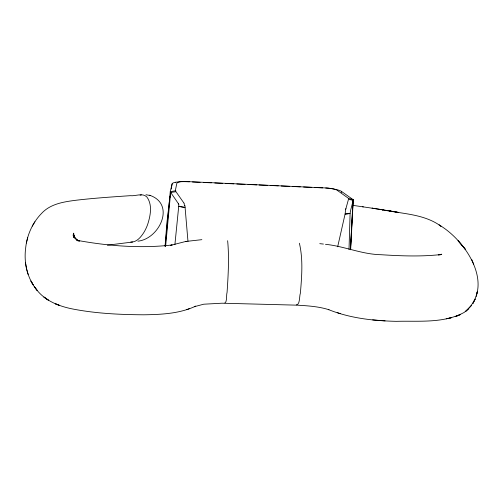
<?xml version="1.0" encoding="UTF-8"?>
<svg xmlns="http://www.w3.org/2000/svg" width="503" height="503" viewBox="0 0 503 503"><rect width="100%" height="100%" fill="white"/><g stroke="black" fill="none" stroke-linecap="round" stroke-linejoin="round"><path stroke-width="0.75" d="M349.013 249.475L350.101 213.524L345.071 214.089L337.664 246.803M350.66 249.494L353.225 200.351L348.491 199.276L345.775 209.122M165.078 246.193L166.883 222.986L169.656 199.326M165.179 246.432L170.259 191.662L172.114 183.878A18.278 3.244 3 0 1 175.578 182.249M165.632 246.174L170.655 192.404L175.993 191.744L183.859 202.967M73.664 236.014L73.677 233.153L73.972 237.183M174.893 244.672L178.829 205.224A1.107 0.371 88.3 0 0 178.791 204.828M130.786 242.025C136.766 242.408 141.003 236.938 143.902 232.405A34.166 20.875 -83 0 0 147.624 224.539C150.422 215.844 152.723 204.815 146.801 196.912C142.387 192.58 135.496 196.377 130.22 195.68C112.156 196.931 94.074 198.113 76.085 200.238C63.856 201.797 50.457 203.809 41.648 213.347C32.399 222.766 26.841 235.467 25.603 248.564C23.735 263.27 27.495 278.876 37.096 290.344C46.119 301.536 60.291 306.692 73.991 309.244C97.01 313.576 120.525 314.664 143.902 314.796C161.406 314.532 179.558 313.709 195.673 306.151L194.252 306.711L203.696 304.208L222.018 303.208L297.034 305.164C307.767 305.793 318.651 306.453 328.956 309.735L328.547 309.609C350.05 318.236 373.327 320.826 396.326 321.335C418.873 320.707 443.659 323.605 464.212 312.401C496.216 286.811 466.457 240.786 439.094 224.923L440.961 226.218C424.048 213.731 401.715 213.901 381.947 209.682L383.047 209.852L372.17 208.192L383.047 209.852M169.895 197.616L170.146 195.906M171.221 189.046L172.114 183.878M175.302 190.738L176.893 183.061C179.634 180.891 183.859 181.765 187.185 181.583L328.094 188.053L333.307 188.876L336.74 189.964L348.478 198.327M476.605 294.569L477.272 291.797L476.102 296.5M26.345 243.031L27.715 237.718M350.742 209.795L353.225 200.351M350.604 210.336L350.101 213.492L345.077 214.039L345.706 209.367M73.664 236.976L74.148 235.209L73.746 236.655M345.794 209.034L345.907 208.644M32.242 226.13L34.914 221.773M468.758 308.723L465.64 311.426L471.437 305.617M440.314 254.675L439.842 254.858L441.747 254.222L438.333 254.889L440.043 254.65C420.47 256.744 400.702 255.958 381.098 254.719C362.003 254.386 344.354 246.237 325.498 244.313M186.839 309.596L189.279 308.697M137.916 241.176C159.476 238.906 175.729 204.331 149.995 195.384M447.877 318.481L451.229 317.764L446.211 318.827M201.866 239.667L185.777 241.459L170.731 245.319L172.127 244.967C140.84 248.583 108.692 246.061 77.758 240.453L79.493 241.012L77.758 240.453M140.104 195.158L141.425 194.887M256.184 184.853L256.807 184.733M170.259 191.662L175.289 190.807M185.777 241.459L186.374 241.365M107.403 245.181L132.654 242.025M189.361 181.841L186.67 181.715A13.543 2.396 3 0 0 184.28 181.658A15.096 2.672 3 0 0 175.654 182.262M192.479 181.979L200.112 182.325M203.501 182.476L211.398 182.834M214.775 182.985L222.64 183.344M225.633 183.482L233.845 183.853M236.825 183.985L245.011 184.356M247.985 184.488L256.146 184.859M259.108 184.991L267.238 185.362M270.186 185.494L278.291 185.859M281.234 185.991L289.307 186.362M292.608 186.506L300.291 186.858M303.579 187.003L311.778 187.374M314.513 187.5L322.687 187.871M145.977 194.749L150.529 195.535M385.084 320.87L372.654 319.895M319.77 243.666L323.416 244.062M352.867 205.356L363.361 206.89M362.399 206.752L373.195 208.349M381.947 209.682L390.862 211.103M398.609 212.404L389.699 210.914L397.389 212.203M149.221 195.17L149.567 195.271M337.205 312.583L340.223 313.602M78.512 240.698L76.67 239.9L78.487 240.893M336.073 189.486A17.919 3.112 4.7 0 1 341.55 191.467L353.106 199.641L350.44 249.765L353.093 199.641L348.566 198.396A2.71 0.71 -7.2 0 1 348.642 198.478M77.374 240.258L76.362 239.516L78.122 240.906L73.463 236.335L76.085 239.214L74.494 237.46M296.386 304.893C300.216 304.793 299.235 295.833 300.385 293.123C301.781 276.606 303.215 259.491 299.386 243.226M75.06 238.089L73.048 234.939L74.218 237.183M170.655 192.404L178.295 203.508M183.947 203.099L184.312 203.677M224.898 302.913C227.249 302.152 226.18 294.569 227.086 292.205C228.211 275.097 229.28 257.825 227.639 240.723M471.663 259.353L473.681 264.238M73.746 236.077L74.174 237.315L73.463 234.958L73.822 236.228M28.13 274.462L26.489 268.677L25.515 262.899M73.998 236.944L73.639 235.178L73.859 236.504M187.977 241.371L185.085 207.469L178.791 206.419L185.079 207.418A2.936 0.792 89.3 0 0 184.871 205.375M341.587 191.467L341.594 192.599M184.192 204.268A6.476 1.842 89.6 0 1 184.645 205.903M175.503 190.706A11.179 2.899 80 0 1 175.937 191.065M175.352 190.983A2.785 0.591 15.8 0 1 175.308 190.914M170.888 192.511A4.294 0.799 33.1 0 1 170.322 191.7M353.018 199.685A4.2 1.308 -21.3 0 1 353.332 200.32M336.017 189.493A14.788 2.565 4.7 0 0 326.535 188.078A13.26 2.295 4.7 0 0 325.699 188.028M178.295 203.545A3.358 1.125 88.3 0 1 178.823 204.759M475.134 299.122L472.895 303.46L475.134 299.122M457.032 315.922L455.196 316.67L460.673 314.463L457.032 315.922M59.461 305.39L55.255 303.724L59.461 305.39M48.527 300.253L44.019 297.128L48.527 300.253M465.677 249.67L458.126 240.811L465.677 249.67M37.096 290.344L34.279 286.616L37.096 290.344M31.884 282.661L30.928 281.007L33.154 284.912L31.884 282.661"/></g></svg>
